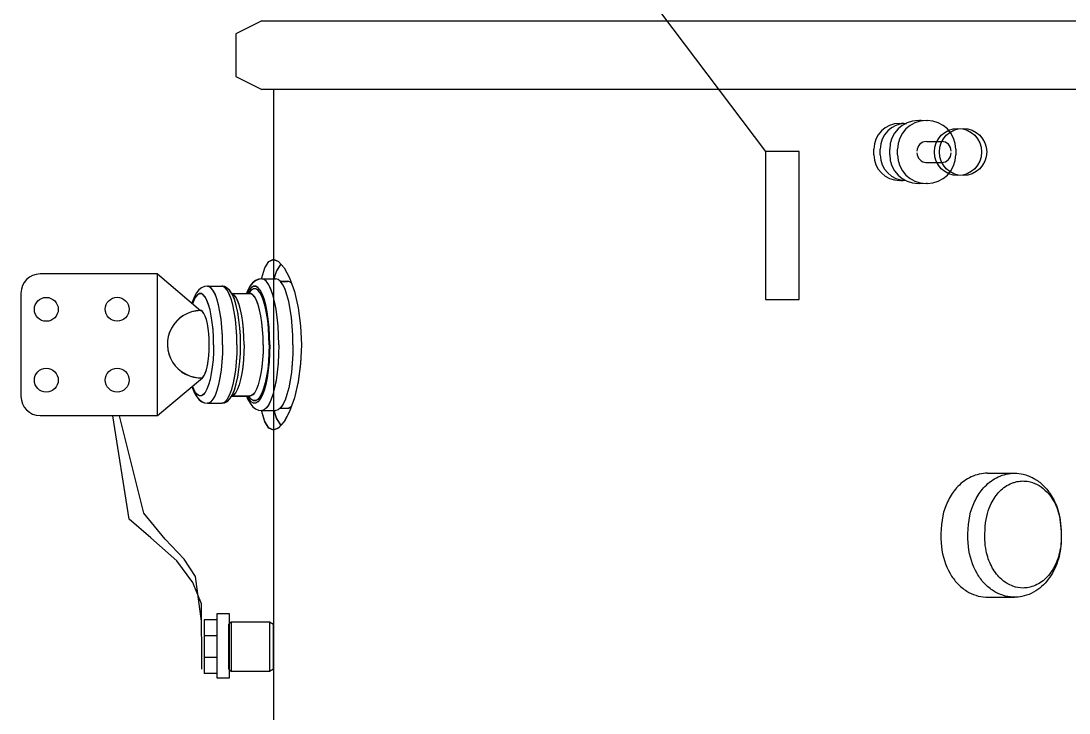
# Model space of a CAD drawing. Header units: millimetres. Extents: x 14764 to 253586, y -11609 to 135872.
# Drawn here: x 247033.6 to 247529.3, y 132544.4 to 132871.9 of the extents above; entities that cross this region are included whole.
import ezdxf

# ---------------------------------------------------------------- set-up
doc = ezdxf.new("R2010")
doc.units = ezdxf.units.MM
doc.header["$LTSCALE"] = 23.1
doc.layers.get('0').update_dxf_attribs({"linetype": 'CONTINUOUS'})
doc.layers.add('CORE', color=5, linetype='CONTINUOUS')
doc.layers.add('PL', color=5, linetype='CONTINUOUS')

msp = doc.modelspace()

# ---------------------------------------------------------------- linework, layer by layer
at = {"color": 1}
msp.add_line((247231.726, 133014.5101), (247385.7635, 132810.0759), dxfattribs=at)
at = {"color": 0, "linetype": 'ByBlock', "lineweight": 25, "ltscale": 0.5}
for p, q in [((247147.4854, 132871.909), (247135.3354, 132865.834)), ((247147.4854, 132871.909), (247581.6454, 132871.909)), ((247135.3354, 132865.834), (247135.3354, 132845.584)), ((247135.3354, 132845.584), (247147.4854, 132839.509)), ((247581.6454, 132839.509), (247147.4854, 132839.509))]:
    msp.add_line(p, q, dxfattribs=at)
at = {"color": 0, "linetype": 'ByBlock', "lineweight": 25}
for p, q in [((247457.9885, 132824.7591), (247458.2653, 132824.7591)), ((247458.2653, 132824.7591), (247458.5422, 132824.7591)), ((247461.9513, 132824.7591), (247462.2281, 132824.7591)), ((247449.1682, 132823.4091), (247449.445, 132823.4091)), ((247449.7626, 132823.4091), (247450.0394, 132823.4091)), ((247452.1524, 132823.4091), (247452.4292, 132823.4091)), ((247462.0078, 132814.8591), (247469.0726, 132814.8591)), ((247437.0182, 132808.5591), (247437.0182, 132811.2591)), ((247440.0024, 132808.5591), (247440.0024, 132811.2591)), ((247444.4885, 132808.5591), (247444.4885, 132811.2591)), ((247448.1745, 132808.5591), (247448.1745, 132811.2591)), ((247475.7281, 132811.2591), (247475.7281, 132808.5591)), ((247461.5521, 132804.9721), (247469.4152, 132804.9721)), ((247449.7218, 132796.4091), (247449.1682, 132796.4091)), ((247458.5422, 132795.0591), (247457.9885, 132795.0591)), ((247462.2281, 132795.0591), (247461.6745, 132795.0591))]:
    msp.add_line(p, q, dxfattribs=at)
at = {"color": 0, "linetype": 'ByBlock', "lineweight": 25, "ltscale": 0.5}
msp.add_lwpolyline([(247153.0635, 132839.509), (247153.0635, 132140.0759), (247563.0635, 132140.0759), (247563.0635, 132175.0068)], dxfattribs=at)
at = {"color": 0, "linetype": 'ByBlock', "lineweight": 25}
msp.add_lwpolyline([(247401.7635, 132810.0759), (247385.7635, 132810.0759), (247385.7635, 132740.0759), (247401.7635, 132740.0759)], close=True, dxfattribs=at)
for centre in [(247476.7902, 132809.9091), (247479.1869, 132809.9091)]:
    msp.add_circle(centre, 11.178, dxfattribs=at)
for centre, radius, start, end in [((247457.9885, 132811.2591), 13.5, 90, 180), ((247461.6745, 132811.2591), 13.5, 90, 180), ((247458.5422, 132811.2591), 13.5, 83.337992, 90), ((247462.2281, 132811.2591), 13.5, 0, 90), ((247449.1682, 132811.2591), 12.15, 90, 180), ((247452.1524, 132811.2591), 12.15, 90, 180), ((247450.0394, 132811.2591), 12.15, 84.25943, 90), ((247461.8948, 132810.3591), 4.5, 90, 180), ((247469.0726, 132810.3591), 4.5, 0, 90), ((247449.1682, 132808.5591), 12.15, 180, 270), ((247452.1524, 132808.5591), 12.15, 180, 269.770772), ((247457.9885, 132808.5591), 13.5, 180, 270), ((247461.6745, 132808.5591), 13.5, 180, 270), ((247461.8948, 132809.4591), 4.5, 180, 270), ((247462.2281, 132808.5591), 13.5, 270, 0), ((247469.0726, 132809.4591), 4.5, 270, 0), ((247449.7218, 132808.5591), 12.15, 270, 275.74057), ((247458.5422, 132808.5591), 13.5, 270, 276.662008)]:
    msp.add_arc(centre, radius, start, end, dxfattribs=at)
at = {"layer": 'CORE', "color": 0}
for p, q in [((247084.8635, 132636.2046), (247077.0613, 132685.0847)), ((247091.6854, 132638.9299), (247080.2358, 132685.0847)), ((247095.0963, 132627.3475), (247084.8635, 132636.2046)), ((247101.9181, 132626.6661), (247091.6854, 132638.9299)), ((247107.3755, 132616.4464), (247095.0963, 132627.3475)), ((247110.7864, 132617.1277), (247101.9181, 132626.6661)), ((247114.8795, 132606.2266), (247107.3755, 132616.4464)), ((247116.2439, 132608.9519), (247110.7864, 132617.1277)), ((247118.9726, 132587.831), (247116.2439, 132608.9519)), ((247118.9726, 132596.0069), (247114.8795, 132606.2266)), ((247119.2027, 132565.0994), (247118.9726, 132596.0069)), ((247120.2714, 132588.5473), (247120.2714, 132563.0265)), ((247126.2287, 132588.5473), (247120.2714, 132588.5473)), ((247132.3389, 132591.3886), (247126.2287, 132591.3886)), ((247126.2287, 132591.3886), (247126.2287, 132561.0409)), ((247131.967, 132586.4744), (247133.0357, 132587.5431)), ((247132.3389, 132561.0409), (247132.3389, 132591.3886)), ((247133.0357, 132587.5431), (247133.0357, 132564.0306)), ((247133.0357, 132587.5431), (247151.2045, 132587.5431)), ((247151.2045, 132587.5431), (247151.2045, 132564.0306)), ((247151.2045, 132587.5431), (247153.0635, 132586.4744)), ((247131.967, 132565.0994), (247131.967, 132586.4744)), ((247153.0635, 132565.0994), (247153.0635, 132586.4744)), ((247126.2287, 132580.8744), (247120.2714, 132580.8744)), ((247126.2287, 132570.6994), (247120.2714, 132570.6994)), ((247126.2287, 132563.0265), (247120.2714, 132563.0265)), ((247133.0357, 132564.0306), (247131.967, 132565.0994)), ((247151.2045, 132564.0306), (247133.0357, 132564.0306)), ((247153.0635, 132565.0994), (247151.2045, 132564.0306)), ((247126.2287, 132561.0409), (247132.3389, 132561.0409))]:
    msp.add_line(p, q, dxfattribs=at)
at = {"layer": 'PL', "color": 7, "ltscale": 0.5}
for p, q in [((247156.5437, 132756.9405), (247154.5256, 132753.7107)), ((247156.5439, 132756.8958), (247154.5258, 132753.666)), ((247098.2362, 132752.2104), (247118.4867, 132734.8758)), ((247098.2363, 132752.1658), (247118.4869, 132734.8311)), ((247154.5256, 132753.7107), (247153.236, 132749.8875)), ((247154.5258, 132753.666), (247153.2362, 132749.8428)), ((247121.8328, 132746.4234), (247128.5959, 132746.4234)), ((247121.833, 132746.3787), (247128.5961, 132746.3787)), ((247147.4866, 132749.8875), (247154.1788, 132749.8875)), ((247147.4867, 132749.8428), (247154.179, 132749.8428)), ((247156.3235, 132748.7328), (247159.7557, 132748.7328)), ((247156.3237, 132748.6881), (247159.7559, 132748.6881)), ((247133.3009, 132742.9592), (247141.9097, 132742.9592)), ((247133.3011, 132742.9145), (247141.9098, 132742.9145)), ((247141.9097, 132742.9592), (247142.0624, 132742.9844)), ((247142.3787, 132742.8914), (247141.9097, 132742.9592)), ((247141.9098, 132742.9145), (247142.0626, 132742.9397)), ((247142.3789, 132742.8467), (247141.9098, 132742.9145)), ((247154.8267, 132731.6616), (247154.2749, 132735.5658)), ((247154.8269, 132731.6169), (247154.2751, 132735.5211)), ((247154.8267, 132705.7583), (247154.2749, 132701.8541)), ((247154.8269, 132705.7136), (247154.2751, 132701.8094)), ((247098.2362, 132685.2094), (247119.5138, 132703.0385)), ((247098.2363, 132685.1647), (247119.514, 132702.9938)), ((247121.8328, 132690.9965), (247128.5959, 132690.9965)), ((247121.833, 132690.9518), (247128.5961, 132690.9518)), ((247133.2981, 132694.4607), (247141.9097, 132694.4607)), ((247133.2982, 132694.416), (247141.9098, 132694.416)), ((247142.3787, 132694.5285), (247141.9097, 132694.4607)), ((247142.3789, 132694.4838), (247141.9098, 132694.416)), ((247147.4866, 132687.5323), (247154.1788, 132687.5323)), ((247147.4867, 132687.4876), (247154.179, 132687.4876)), ((247156.3235, 132688.6871), (247159.7557, 132688.6871)), ((247156.3237, 132688.6424), (247159.7559, 132688.6424)), ((247490.8015, 132657.865), (247503.5775, 132657.865)), ((247490.8016, 132599.2053), (247503.5775, 132599.2053))]:
    msp.add_line(p, q, dxfattribs=at)
for points in [[(247147.5452, 132749.878), (247147.6169, 132750.319), (247149.0512, 132755.1404), (247150.8795, 132758.1193), (247153.0635, 132759.1253)], [(247147.5454, 132749.8333), (247147.6171, 132750.2743), (247149.0514, 132755.0957), (247150.8797, 132758.0746), (247153.0636, 132759.0807)], [(247153.0635, 132759.1253), (247155.5184, 132758.1193), (247158.1095, 132755.1404), (247160.6535, 132750.319)], [(247153.0636, 132759.0807), (247155.5186, 132758.0746), (247158.1097, 132755.0958), (247160.6537, 132750.2743)], [(247160.6535, 132750.319), (247162.9349, 132743.8939), (247164.74, 132736.2079), (247165.8952, 132727.6705), (247166.2923, 132718.7099)], [(247160.6537, 132750.2743), (247162.9351, 132743.8492), (247164.7402, 132736.1632), (247165.8954, 132727.6258), (247166.2925, 132718.6652)], [(247121.8328, 132746.4234), (247120.4487, 132746.2326), (247119.0954, 132745.6472), (247117.8415, 132744.6658), (247116.7246, 132743.3047), (247115.7079, 132741.5046), (247114.7458, 132739.103), (247114.4857, 132738.2012)], [(247121.833, 132746.3787), (247120.4489, 132746.1879), (247119.0955, 132745.6025), (247117.8417, 132744.6211), (247116.7248, 132743.26), (247115.7081, 132741.4599), (247114.746, 132739.0583), (247114.4859, 132738.1565)], [(247129.0056, 132718.7099), (247128.9255, 132722.8404), (247128.6869, 132726.8786), (247128.2953, 132730.7343), (247127.7592, 132734.3215), (247127.0908, 132737.5599), (247126.305, 132740.3772), (247125.4192, 132742.7105), (247124.4533, 132744.5076), (247123.4289, 132745.7285), (247122.3688, 132746.3459), (247121.8328, 132746.4234)], [(247129.0058, 132718.6652), (247128.9257, 132722.7957), (247128.6871, 132726.8339), (247128.2954, 132730.6896), (247127.7594, 132734.2768), (247127.091, 132737.5152), (247126.3052, 132740.3325), (247125.4194, 132742.6658), (247124.4535, 132744.4629), (247123.4291, 132745.6838), (247122.369, 132746.3012), (247121.833, 132746.3787)], [(247130.192, 132745.7285), (247129.132, 132746.3459), (247128.5959, 132746.4234)], [(247133.5327, 132742.5982), (247132.4335, 132744.3103), (247131.2435, 132745.4892), (247129.94, 132746.1943), (247128.5959, 132746.4234)], [(247130.1922, 132745.6838), (247129.1321, 132746.3012), (247128.5961, 132746.3787)], [(247133.5328, 132742.5535), (247132.4337, 132744.2656), (247131.2437, 132745.4445), (247129.9402, 132746.1496), (247128.5961, 132746.3787)], [(247135.7687, 132718.7099), (247135.6886, 132722.8404), (247135.45, 132726.8786), (247135.0584, 132730.7343), (247134.5224, 132734.3215), (247133.8539, 132737.5599), (247133.0681, 132740.3772), (247132.1823, 132742.7105), (247131.2164, 132744.5076), (247130.192, 132745.7285)], [(247135.7689, 132718.6652), (247135.6888, 132722.7957), (247135.4502, 132726.8339), (247135.0586, 132730.6896), (247134.5225, 132734.2768), (247133.8541, 132737.5152), (247133.0683, 132740.3325), (247132.1825, 132742.6658), (247131.2166, 132744.4629), (247130.1922, 132745.6838)], [(247147.4866, 132749.8875), (247145.9885, 132749.6738), (247144.52, 132749.0146), (247143.1608, 132747.9087), (247141.9383, 132746.3602), (247140.8048, 132744.2726), (247140.2993, 132742.9592)], [(247147.4867, 132749.8428), (247145.9886, 132749.6291), (247144.5202, 132748.9699), (247143.1609, 132747.864), (247141.9385, 132746.3155), (247140.805, 132744.2279), (247140.2995, 132742.9145)], [(247151.3132, 132718.7099), (247151.2331, 132722.8404), (247150.9945, 132726.8786), (247150.6029, 132730.7343), (247150.0668, 132734.3215), (247149.3984, 132737.5599), (247148.6126, 132740.3772), (247147.7268, 132742.7105), (247146.7609, 132744.5076), (247145.7365, 132745.7285), (247144.6764, 132746.3459), (247143.6044, 132746.3459), (247142.5443, 132745.7285), (247141.5199, 132744.5076), (247140.6877, 132742.9592)], [(247151.3134, 132718.6652), (247151.2333, 132722.7957), (247150.9947, 132726.8339), (247150.603, 132730.6896), (247150.067, 132734.2768), (247149.3986, 132737.5152), (247148.6127, 132740.3325), (247147.727, 132742.6658), (247146.7611, 132744.4629), (247145.7367, 132745.6838), (247144.6766, 132746.3012), (247143.6046, 132746.3012), (247142.5445, 132745.6838), (247141.5201, 132744.4629), (247140.6879, 132742.9145)], [(247154.2749, 132735.5658), (247153.585, 132739.1269), (247152.7709, 132742.2724), (247151.8492, 132744.9382), (247150.8387, 132747.0701), (247149.76, 132748.6246), (247148.6349, 132749.5702), (247147.4866, 132749.8875)], [(247154.2751, 132735.5211), (247153.5852, 132739.0822), (247152.771, 132742.2277), (247151.8494, 132744.8935), (247150.8389, 132747.0254), (247149.7601, 132748.5799), (247148.6351, 132749.5255), (247147.4867, 132749.8428)], [(247159.4631, 132742.2724), (247158.5415, 132744.9382), (247157.531, 132747.0701), (247156.4522, 132748.6246), (247155.3272, 132749.5702), (247154.1788, 132749.8875)], [(247159.4633, 132742.2277), (247158.5416, 132744.8935), (247157.5312, 132747.0254), (247156.4524, 132748.5799), (247155.3274, 132749.5255), (247154.179, 132749.8428)], [(247161.4838, 132747.9807), (247160.3364, 132748.6489), (247159.7557, 132748.7325)], [(247161.484, 132747.936), (247160.3366, 132748.6042), (247159.7559, 132748.6878)], [(247124.7629, 132718.7099), (247124.6928, 132722.3241), (247124.484, 132725.8575), (247124.1413, 132729.2313), (247123.6723, 132732.37), (247123.0874, 132735.2036), (247122.3998, 132737.6688), (247121.6248, 132739.7104), (247120.7796, 132741.2829), (247119.8833, 132742.3512), (247118.9557, 132742.8914), (247118.0177, 132742.8914), (247117.0901, 132742.3512), (247116.1937, 132741.2829), (247115.3486, 132739.7104), (247114.7042, 132738.0128)], [(247124.763, 132718.6652), (247124.6929, 132722.2794), (247124.4842, 132725.8128), (247124.1415, 132729.1866), (247123.6725, 132732.3253), (247123.0876, 132735.1589), (247122.4, 132737.6241), (247121.625, 132739.6657), (247120.7798, 132741.2382), (247119.8835, 132742.3065), (247118.9559, 132742.8467), (247118.0179, 132742.8467), (247117.0903, 132742.3065), (247116.1939, 132741.2382), (247115.3488, 132739.6657), (247114.7044, 132737.9681)], [(247139.192, 132718.7099), (247139.1219, 132722.3241), (247138.9131, 132725.8575), (247138.5704, 132729.2313), (247138.1014, 132732.37), (247137.5165, 132735.2036), (247136.8289, 132737.6688), (247136.0539, 132739.7104), (247135.2087, 132741.2829), (247134.3124, 132742.3512), (247133.3848, 132742.8914), (247133.3403, 132742.8978)], [(247139.1921, 132718.6652), (247139.122, 132722.2794), (247138.9133, 132725.8128), (247138.5706, 132729.1866), (247138.1016, 132732.3253), (247137.5167, 132735.1589), (247136.8291, 132737.6241), (247136.0541, 132739.6657), (247135.2089, 132741.2382), (247134.3126, 132742.3065), (247133.385, 132742.8467), (247133.3405, 132742.8531)], [(247137.4804, 132718.7099), (247137.3986, 132722.7537), (247137.154, 132726.712), (247136.7495, 132730.5029), (247136.1881, 132734.052), (247135.4694, 132737.2963), (247134.5809, 132740.1909), (247133.5327, 132742.5982)], [(247137.4806, 132718.6652), (247137.3987, 132722.709), (247137.1542, 132726.6673), (247136.7497, 132730.4582), (247136.1883, 132734.0073), (247135.4696, 132737.2516), (247134.5811, 132740.1462), (247133.5328, 132742.5535)], [(247151.0143, 132718.7099), (247150.9375, 132722.6683), (247150.7089, 132726.5383), (247150.3336, 132730.2333), (247149.8199, 132733.671), (247149.1793, 132736.7744), (247148.4262, 132739.4744), (247147.5774, 132741.7104), (247146.6517, 132743.4327), (247145.67, 132744.6028), (247144.6541, 132745.1944), (247143.6267, 132745.1944), (247142.6108, 132744.6028), (247141.6291, 132743.4327), (247141.3746, 132742.9592)], [(247151.0145, 132718.6652), (247150.9377, 132722.6236), (247150.7091, 132726.4936), (247150.3338, 132730.1886), (247149.8201, 132733.6263), (247149.1795, 132736.7297), (247148.4264, 132739.4297), (247147.5776, 132741.6658), (247146.6519, 132743.388), (247145.6702, 132744.5581), (247144.6543, 132745.1497), (247143.6269, 132745.1497), (247142.611, 132744.5581), (247141.6293, 132743.388), (247141.3748, 132742.9145)], [(247148.1858, 132718.7099), (247148.1157, 132722.3241), (247147.907, 132725.8575), (247147.5643, 132729.2313), (247147.0953, 132732.37), (247146.5104, 132735.2036), (247145.8228, 132737.6688), (247145.0477, 132739.7104), (247144.2026, 132741.2829), (247143.3062, 132742.3512), (247142.3787, 132742.8914)], [(247148.186, 132718.6652), (247148.1159, 132722.2794), (247147.9072, 132725.8128), (247147.5645, 132729.1866), (247147.0955, 132732.3253), (247146.5106, 132735.1589), (247145.823, 132737.6241), (247145.0479, 132739.6657), (247144.2028, 132741.2382), (247143.3064, 132742.3065), (247142.3789, 132742.8467)], [(247162.2482, 132718.7099), (247162.1661, 132723.147), (247161.9213, 132727.4937), (247161.519, 132731.6616), (247160.9672, 132735.5658), (247160.2772, 132739.1269), (247159.4631, 132742.2724)], [(247162.2484, 132718.6652), (247162.1662, 132723.1023), (247161.9215, 132727.449), (247161.5192, 132731.6169), (247160.9674, 132735.5211), (247160.2774, 132739.0822), (247159.4633, 132742.2277)], [(247122.6708, 132718.7099), (247122.6137, 132721.3708), (247122.4441, 132723.9591), (247122.1665, 132726.4042), (247121.7885, 132728.6394), (247121.3205, 132730.6038), (247120.7752, 132732.2437), (247120.1674, 132733.5145), (247119.5138, 132734.3814), (247118.8322, 132734.8209), (247118.4867, 132734.8758)], [(247122.671, 132718.6652), (247122.6139, 132721.3261), (247122.4443, 132723.9144), (247122.1667, 132726.3595), (247121.7887, 132728.5947), (247121.3207, 132730.5591), (247120.7754, 132732.199), (247120.1676, 132733.4698), (247119.514, 132734.3367), (247118.8324, 132734.7762), (247118.4869, 132734.8311)], [(247155.5559, 132718.7099), (247155.4738, 132723.147), (247155.229, 132727.4937), (247154.8267, 132731.6616)], [(247155.5561, 132718.6652), (247155.474, 132723.1023), (247155.2292, 132727.449), (247154.8269, 132731.6169)], [(247124.7629, 132718.7099), (247124.6928, 132715.0958), (247124.484, 132711.5623), (247124.1413, 132708.1886), (247123.6723, 132705.0499), (247123.0874, 132702.2163), (247122.3998, 132699.7511), (247121.6248, 132697.7095), (247120.7796, 132696.137), (247119.8833, 132695.0687), (247118.9557, 132694.5285), (247118.0177, 132694.5285), (247117.0901, 132695.0687), (247116.1937, 132696.137), (247115.3486, 132697.7095), (247114.819, 132699.1046)], [(247124.763, 132718.6652), (247124.6929, 132715.0511), (247124.4842, 132711.5177), (247124.1415, 132708.1439), (247123.6725, 132705.0052), (247123.0876, 132702.1716), (247122.4, 132699.7064), (247121.625, 132697.6648), (247120.7798, 132696.0923), (247119.8835, 132695.024), (247118.9559, 132694.4838), (247118.0179, 132694.4838), (247117.0903, 132695.024), (247116.1939, 132696.0923), (247115.3488, 132697.6648), (247114.8192, 132699.0599)], [(247119.5138, 132703.0385), (247120.1674, 132703.9054), (247120.7752, 132705.1762), (247121.3205, 132706.8161), (247121.7885, 132708.7805), (247122.1665, 132711.0157), (247122.4441, 132713.4608), (247122.6137, 132716.0491), (247122.6708, 132718.7099)], [(247119.514, 132702.9938), (247120.1676, 132703.8607), (247120.7754, 132705.1315), (247121.3207, 132706.7714), (247121.7887, 132708.7358), (247122.1667, 132710.971), (247122.4443, 132713.4161), (247122.6139, 132716.0044), (247122.671, 132718.6652)], [(247129.0056, 132718.7099), (247128.9255, 132714.5795), (247128.6869, 132710.5413), (247128.2953, 132706.6855), (247127.7592, 132703.0984), (247127.0908, 132699.86), (247126.305, 132697.0427), (247125.4192, 132694.7094), (247124.4533, 132692.9122), (247123.4289, 132691.6914), (247122.3688, 132691.074), (247121.8328, 132690.9965)], [(247129.0058, 132718.6652), (247128.9257, 132714.5348), (247128.6871, 132710.4966), (247128.2954, 132706.6408), (247127.7594, 132703.0537), (247127.091, 132699.8153), (247126.3052, 132696.998), (247125.4194, 132694.6647), (247124.4535, 132692.8676), (247123.4291, 132691.6467), (247122.369, 132691.0293), (247121.833, 132690.9518)], [(247135.7687, 132718.7099), (247135.6886, 132714.5795), (247135.45, 132710.5413), (247135.0584, 132706.6855), (247134.5224, 132703.0984), (247133.8539, 132699.86), (247133.0681, 132697.0427), (247132.1823, 132694.7094), (247131.2164, 132692.9122), (247130.192, 132691.6914)], [(247135.7689, 132718.6652), (247135.6888, 132714.5348), (247135.4502, 132710.4966), (247135.0586, 132706.6408), (247134.5225, 132703.0537), (247133.8541, 132699.8153), (247133.0683, 132696.998), (247132.1825, 132694.6647), (247131.2166, 132692.8676), (247130.1922, 132691.6467)], [(247132.4506, 132693.1312), (247133.5539, 132694.8621), (247134.6023, 132697.2882), (247135.4848, 132700.1828), (247136.1983, 132703.4225), (247136.7555, 132706.9625), (247137.1567, 132710.7408), (247137.3993, 132714.6835), (247137.4804, 132718.7099)], [(247132.4508, 132693.0865), (247133.5541, 132694.8175), (247134.6025, 132697.2435), (247135.485, 132700.1381), (247136.1985, 132703.3778), (247136.7557, 132706.9179), (247137.1569, 132710.6961), (247137.3994, 132714.6388), (247137.4806, 132718.6652)], [(247139.192, 132718.7099), (247139.1219, 132715.0958), (247138.9131, 132711.5623), (247138.5704, 132708.1886), (247138.1014, 132705.0499), (247137.5165, 132702.2163), (247136.8289, 132699.7511), (247136.0539, 132697.7095), (247135.2087, 132696.137), (247134.3124, 132695.0687), (247133.3848, 132694.5285), (247133.3369, 132694.5216)], [(247139.1921, 132718.6652), (247139.122, 132715.0511), (247138.9133, 132711.5177), (247138.5706, 132708.1439), (247138.1016, 132705.0052), (247137.5167, 132702.1716), (247136.8291, 132699.7064), (247136.0541, 132697.6648), (247135.2089, 132696.0923), (247134.3126, 132695.024), (247133.385, 132694.4838), (247133.3371, 132694.4769)], [(247151.3132, 132718.7099), (247151.2331, 132714.5795), (247150.9945, 132710.5413), (247150.6029, 132706.6855), (247150.0668, 132703.0984), (247149.3984, 132699.86), (247148.6126, 132697.0427), (247147.7268, 132694.7094), (247146.7609, 132692.9122), (247145.7365, 132691.6914), (247144.6764, 132691.074), (247143.6044, 132691.074), (247142.5443, 132691.6914), (247141.5199, 132692.9122), (247140.6877, 132694.4607)], [(247151.3134, 132718.6652), (247151.2333, 132714.5348), (247150.9947, 132710.4966), (247150.603, 132706.6408), (247150.067, 132703.0537), (247149.3986, 132699.8153), (247148.6127, 132696.998), (247147.727, 132694.6647), (247146.7611, 132692.8676), (247145.7367, 132691.6467), (247144.6766, 132691.0293), (247143.6046, 132691.0293), (247142.5445, 132691.6467), (247141.5201, 132692.8676), (247140.6879, 132694.416)], [(247151.0143, 132718.7099), (247150.9375, 132714.7516), (247150.7089, 132710.8816), (247150.3336, 132707.1866), (247149.8199, 132703.7489), (247149.1793, 132700.6454), (247148.4262, 132697.9455), (247147.5774, 132695.7094), (247146.6517, 132693.9871), (247145.67, 132692.8171), (247144.6541, 132692.2255), (247143.6267, 132692.2255), (247142.6108, 132692.8171), (247141.6291, 132693.9871), (247141.3746, 132694.4607)], [(247151.0145, 132718.6652), (247150.9377, 132714.7069), (247150.7091, 132710.8369), (247150.3338, 132707.1419), (247149.8201, 132703.7042), (247149.1795, 132700.6007), (247148.4264, 132697.9008), (247147.5776, 132695.6647), (247146.6519, 132693.9425), (247145.6702, 132692.7724), (247144.6543, 132692.1808), (247143.6269, 132692.1808), (247142.611, 132692.7724), (247141.6293, 132693.9425), (247141.3748, 132694.416)], [(247148.1858, 132718.7099), (247148.1157, 132715.0958), (247147.907, 132711.5623), (247147.5643, 132708.1886), (247147.0953, 132705.0499), (247146.5104, 132702.2163), (247145.8228, 132699.7511), (247145.0477, 132697.7095), (247144.2026, 132696.137), (247143.3062, 132695.0687), (247142.3787, 132694.5285)], [(247148.186, 132718.6652), (247148.1159, 132715.0511), (247147.9072, 132711.5177), (247147.5645, 132708.1439), (247147.0955, 132705.0052), (247146.5106, 132702.1716), (247145.823, 132699.7064), (247145.0479, 132697.6648), (247144.2028, 132696.0923), (247143.3064, 132695.024), (247142.3789, 132694.4838)], [(247155.5559, 132718.7099), (247155.4738, 132714.2729), (247155.229, 132709.9262), (247154.8267, 132705.7583)], [(247155.5561, 132718.6652), (247155.474, 132714.2282), (247155.2292, 132709.8815), (247154.8269, 132705.7136)], [(247162.2482, 132718.7099), (247162.1661, 132714.2729), (247161.9213, 132709.9262), (247161.519, 132705.7583), (247160.9672, 132701.8541), (247160.2772, 132698.293), (247159.4631, 132695.1475)], [(247162.2484, 132718.6652), (247162.1662, 132714.2282), (247161.9215, 132709.8815), (247161.5192, 132705.7136), (247160.9674, 132701.8094), (247160.2774, 132698.2483), (247159.4633, 132695.1028)], [(247166.2923, 132718.7099), (247165.8952, 132709.7494), (247164.74, 132701.212), (247162.9349, 132693.526)], [(247166.2925, 132718.6652), (247165.8954, 132709.7047), (247164.7402, 132701.1673), (247162.9351, 132693.4813)], [(247154.2749, 132701.8541), (247153.585, 132698.293), (247152.7709, 132695.1475), (247151.8492, 132692.4817), (247150.8387, 132690.3498), (247149.76, 132688.7953), (247148.6349, 132687.8497), (247147.4866, 132687.5323)], [(247154.2751, 132701.8094), (247153.5852, 132698.2483), (247152.771, 132695.1028), (247151.8494, 132692.437), (247150.8389, 132690.3051), (247149.7601, 132688.7506), (247148.6351, 132687.805), (247147.4867, 132687.4876)], [(247114.5801, 132698.9044), (247114.7879, 132698.1937), (247115.7471, 132695.8334), (247116.7594, 132694.064), (247117.8705, 132692.7255), (247119.1134, 132691.7619), (247120.4502, 132691.1868), (247121.8328, 132690.9965)], [(247114.5803, 132698.8597), (247114.7881, 132698.149), (247115.7473, 132695.7887), (247116.7596, 132694.0193), (247117.8707, 132692.6808), (247119.1136, 132691.7172), (247120.4504, 132691.1421), (247121.833, 132690.9518)], [(247128.5959, 132690.9965), (247129.9427, 132691.2265), (247131.255, 132691.9394), (247132.4506, 132693.1312)], [(247130.192, 132691.6914), (247129.132, 132691.074), (247128.5959, 132690.9965)], [(247128.5961, 132690.9518), (247129.9429, 132691.1818), (247131.2552, 132691.8947), (247132.4508, 132693.0865)], [(247130.1922, 132691.6467), (247129.1321, 132691.0293), (247128.5961, 132690.9518)], [(247140.2991, 132694.4607), (247140.8434, 132693.0633), (247141.9721, 132691.0081), (247143.1886, 132689.4826), (247144.5377, 132688.3943), (247145.9906, 132687.7455), (247147.4866, 132687.5323)], [(247140.2993, 132694.416), (247140.8436, 132693.0186), (247141.9723, 132690.9634), (247143.1888, 132689.438), (247144.5379, 132688.3496), (247145.9908, 132687.7008), (247147.4867, 132687.4876)], [(247141.9161, 132694.5418), (247142.0613, 132694.436), (247141.9097, 132694.4607)], [(247141.9163, 132694.4971), (247142.0614, 132694.3913), (247141.9098, 132694.416)], [(247162.9349, 132693.526), (247160.6535, 132687.1008), (247158.1095, 132682.2794), (247155.5184, 132679.3006), (247153.0635, 132678.2945)], [(247162.9351, 132693.4813), (247160.6537, 132687.0562), (247158.1097, 132682.2347), (247155.5185, 132679.2559), (247153.0636, 132678.2498)], [(247159.4631, 132695.1475), (247158.5415, 132692.4817), (247157.531, 132690.3498), (247156.4522, 132688.7953), (247155.3272, 132687.8497), (247154.1788, 132687.5323)], [(247159.4633, 132695.1028), (247158.5416, 132692.437), (247157.5312, 132690.3051), (247156.4524, 132688.7506), (247155.3274, 132687.805), (247154.179, 132687.4876)], [(247153.0635, 132678.2945), (247150.8795, 132679.3006), (247149.0512, 132682.2794), (247147.6169, 132687.1008), (247147.5452, 132687.5419)], [(247153.0636, 132678.2498), (247150.8797, 132679.2559), (247149.0514, 132682.2347), (247147.6171, 132687.0561), (247147.5454, 132687.4972)], [(247153.236, 132687.5323), (247154.5256, 132683.7092), (247156.5437, 132680.4794)], [(247153.2362, 132687.4876), (247154.5258, 132683.6645), (247156.5439, 132680.4347)], [(247159.7557, 132688.6874), (247160.3364, 132688.771), (247161.4838, 132689.4392)], [(247159.7559, 132688.6427), (247160.3366, 132688.7263), (247161.484, 132689.3945)]]:
    msp.add_lwpolyline(points, dxfattribs=at)
msp.add_lwpolyline([(247033.6471, 132743.1217), (247033.6471, 132694.2087, 0.41421356), (247042.6911, 132685.1647), (247098.2363, 132685.1647), (247098.2363, 132752.1658), (247042.6911, 132752.1658, 0.41421356)], format="xyb", close=True, dxfattribs=at)
for centre in [(247045.6304, 132735.4343), (247079.1684, 132735.479), (247079.1684, 132735.479), (247045.6304, 132701.8962), (247079.1684, 132701.9408), (247079.1684, 132701.9408)]:
    msp.add_circle(centre, 5.6525, dxfattribs=at)
for centre in [(247118.8351, 132718.9518), (247118.8353, 132718.9071)]:
    msp.add_arc(centre, 15.9278, 91.253347, 272.442329, dxfattribs=at)
for points, knots in [([(247490.811, 132657.865), (247489.4826, 132657.8653), (247488.1553, 132657.7179), (247485.5632, 132657.138), (247484.2986, 132656.7056), (247481.8986, 132655.5991), (247480.7609, 132654.9257), (247478.6382, 132653.3878), (247477.6519, 132652.5232), (247475.1307, 132649.9139), (247473.7651, 132648.0091), (247471.5217, 132643.902), (247470.6434, 132641.6957), (247468.793, 132635.0697), (247468.4404, 132627.6583), (247469.4494, 132618.6308), (247470.8079, 132614.2416), (247474.0165, 132608.7379), (247475.1663, 132607.1676), (247477.811, 132604.3434), (247479.306, 132603.0915), (247482.297, 132601.2423), (247483.7332, 132600.5669), (247486.7538, 132599.5975), (247488.335, 132599.3041), (247490.2205, 132599.2124), (247490.5112, 132599.2053), (247490.8016, 132599.2053), (247490.8016, 132599.2053), (247490.8016, 132599.2053), (247490.8016, 132599.2053)], [3.14123449, 3.14123449, 3.14123449, 3.14123449, 3.29833907, 3.29833907, 3.45667902, 3.45667902, 3.61501897, 3.61501897, 3.77335892, 3.77335892, 4.05483047, 4.05483047, 4.33630202, 4.33630202, 4.86913655, 4.86913655, 5.40197109, 5.40197109, 5.6364312, 5.6364312, 5.8708913, 5.8708913, 6.05985105, 6.05985105, 6.24881079, 6.24881079, 6.28318531, 6.28318531, 6.28318531, 6.2831868, 6.2831868, 6.2831868, 6.2831868]), ([(247503.5775, 132599.2053), (247504.716, 132599.2053), (247505.8564, 132599.3148), (247508.535, 132599.8284), (247510.0525, 132600.3343), (247512.9014, 132601.6863), (247514.2333, 132602.5306), (247516.6778, 132604.4767), (247517.791, 132605.5778), (247519.7924, 132607.9699), (247520.6818, 132609.2622), (247523.0446, 132613.393), (247524.1763, 132616.4534), (247525.5495, 132622.8207), (247525.7907, 132626.1303), (247525.3829, 132635.4438), (247524.7337, 132638.679), (247522.8191, 132643.9842), (247521.7494, 132646.1436), (247519.4229, 132649.6112), (247518.2746, 132650.9978), (247515.6825, 132653.4754), (247514.2392, 132654.5645), (247511.0851, 132656.3307), (247509.3777, 132657.0043), (247506.2932, 132657.7076), (247504.9571, 132657.8623), (247502.2795, 132657.8677), (247500.9414, 132657.7202), (247498.3392, 132657.138), (247497.0745, 132656.7056), (247494.6746, 132655.5991), (247493.5369, 132654.9257), (247491.4141, 132653.3878), (247490.4278, 132652.5232), (247487.9067, 132649.9139), (247486.5411, 132648.0091), (247484.2977, 132643.902), (247483.4194, 132641.6957), (247481.569, 132635.0697), (247481.2163, 132627.6583), (247482.2254, 132618.6308), (247483.5839, 132614.2416), (247486.7924, 132608.7379), (247487.9422, 132607.1676), (247490.587, 132604.3434), (247492.0819, 132603.0915), (247495.0729, 132601.2423), (247496.5092, 132600.5669), (247499.5298, 132599.5975), (247501.111, 132599.3041), (247502.9964, 132599.2124), (247503.2871, 132599.2053), (247503.5775, 132599.2053)], [0, 0, 0, 0, 0.13477286, 0.13477286, 0.32375009, 0.32375009, 0.51272732, 0.51272732, 0.70170455, 0.70170455, 0.89068178, 0.89068178, 1.27471098, 1.27471098, 1.65874018, 1.65874018, 2.04276937, 2.04276937, 2.3299971, 2.3299971, 2.54721779, 2.54721779, 2.76443848, 2.76443848, 2.98165917, 2.98165917, 3.13999912, 3.13999912, 3.29833907, 3.29833907, 3.45667902, 3.45667902, 3.61501897, 3.61501897, 3.77335892, 3.77335892, 4.05483047, 4.05483047, 4.33630202, 4.33630202, 4.86913655, 4.86913655, 5.40197109, 5.40197109, 5.6364312, 5.6364312, 5.8708913, 5.8708913, 6.05985105, 6.05985105, 6.24881079, 6.24881079, 6.28318531, 6.28318531, 6.28318531, 6.28318531]), ([(247507.5649, 132603.5371), (247508.429, 132603.5371), (247509.3015, 132603.619), (247511.2526, 132603.9854), (247512.3371, 132604.3261), (247514.4033, 132605.2383), (247515.3914, 132605.8125), (247517.2488, 132607.1579), (247518.118, 132607.9292), (247520.6752, 132610.6449), (247522.1127, 132612.8955), (247524.284, 132617.8574), (247525.0177, 132620.5728), (247525.7418, 132626.1612), (247525.7317, 132629.0336), (247524.9674, 132637.3831), (247524.2134, 132640.0906), (247522.0049, 132645.0279), (247520.5494, 132647.2609), (247517.6894, 132650.2346), (247516.4803, 132651.219), (247513.8648, 132652.8034), (247512.4516, 132653.405), (247510.0084, 132654.0179), (247508.9969, 132654.1598), (247507.1244, 132654.2167), (247506.2538, 132654.1615), (247504.8507, 132653.9422), (247504.31, 132653.8243), (247503.2383, 132653.5254), (247502.7097, 132653.3448), (247501.1594, 132652.7172), (247500.1681, 132652.1813), (247498.2987, 132650.912), (247497.4205, 132650.1781), (247495.7911, 132648.5458), (247495.0401, 132647.6476), (247493.6736, 132645.7167), (247493.0576, 132644.6833), (247491.0586, 132640.6998), (247490.1107, 132637.4178), (247489.3063, 132627.8763), (247489.4509, 132624.3855), (247490.6519, 132618.5662), (247491.4768, 132616.1646), (247493.708, 132611.7951), (247495.1121, 132609.8297), (247497.7663, 132607.2365), (247498.8448, 132606.3919), (247500.8823, 132605.1669), (247501.8068, 132604.7241), (247504.301, 132603.8294), (247505.939, 132603.5371), (247507.5649, 132603.5371)], [0, 0, 0, 0, 0.13202136, 0.13202136, 0.30272963, 0.30272963, 0.4734379, 0.4734379, 0.64414617, 0.64414617, 1.01682038, 1.01682038, 1.38949459, 1.38949459, 1.7621688, 1.7621688, 2.134843, 2.134843, 2.50751721, 2.50751721, 2.73679773, 2.73679773, 2.96607824, 2.96607824, 3.12013972, 3.12013972, 3.2519293, 3.2519293, 3.33626603, 3.33626603, 3.42060277, 3.42060277, 3.58927624, 3.58927624, 3.75794972, 3.75794972, 3.92662319, 3.92662319, 4.09529667, 4.09529667, 4.54595269, 4.54595269, 4.99660871, 4.99660871, 5.33760079, 5.33760079, 5.67859287, 5.67859287, 5.88106782, 5.88106782, 6.03477436, 6.03477436, 6.28318531, 6.28318531, 6.28318531, 6.28318531])]:
    msp.add_open_spline(points, degree=3, knots=knots, dxfattribs=at)

doc.saveas('drawing.dxf')
